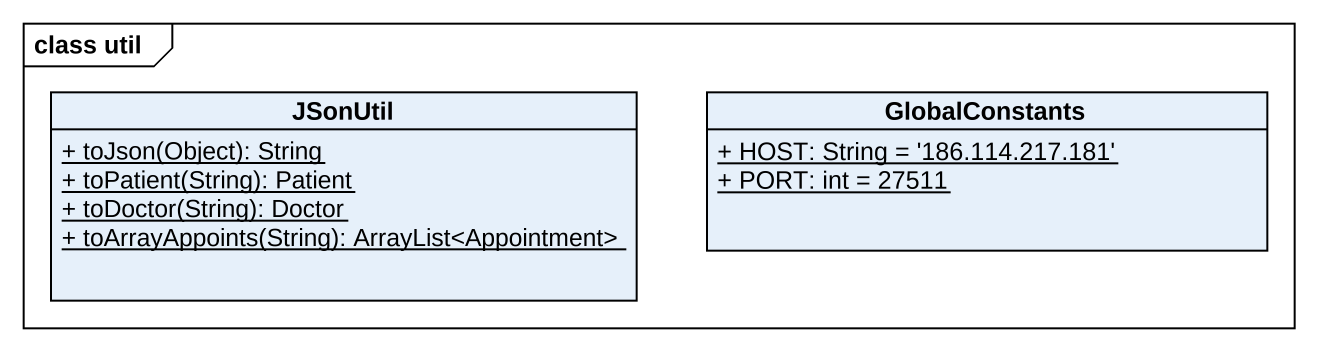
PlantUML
@startuml
mainframe class util
hide circle
hide empty members
skinparam classAttributeIconSize 0
class JSonUtil {
  {static} + toJson(Object): String
  {static} + toPatient(String): Patient
  {static} + toDoctor(String): Doctor
  {static} + toArrayAppoints(String): ArrayList<Appointment>
}
class GlobalConstants {
  {static} + HOST: String = '186.114.217.181'
  {static} + PORT: int = 27511
}
@enduml
